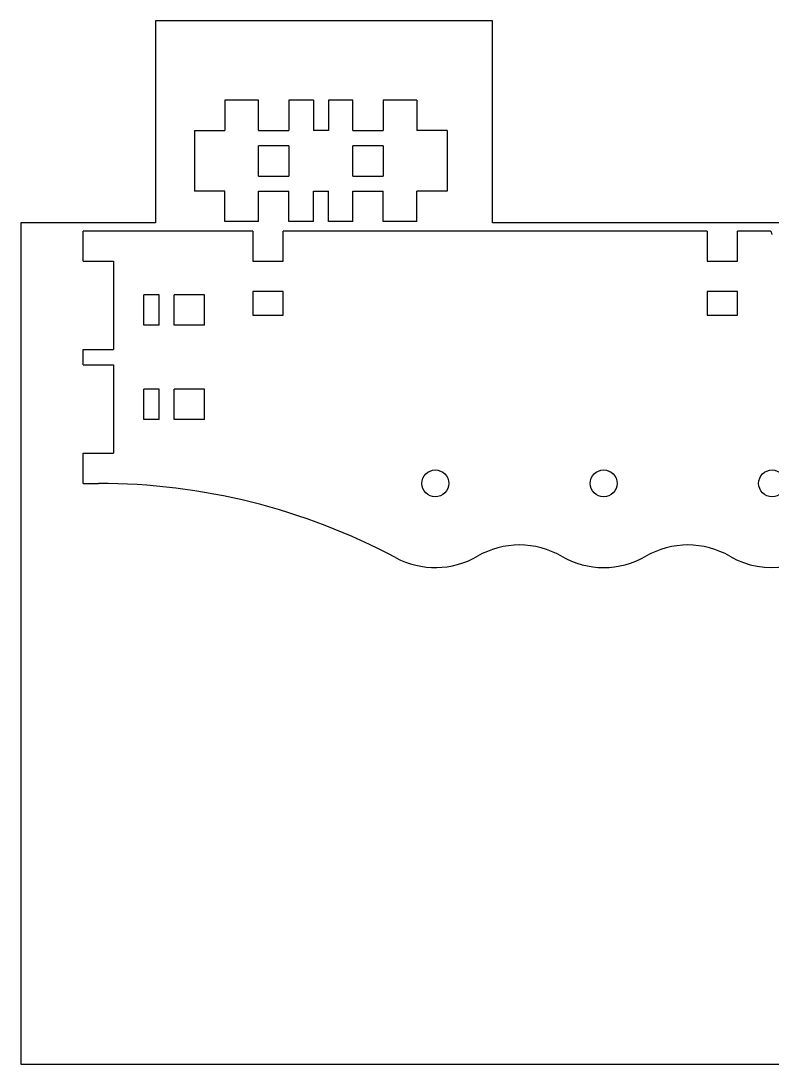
# Model space of a CAD drawing. Header units: millimetres. Extents: x -315 to 265, y -11 to 299.
# Drawn here: x -315.4 to -92.4, y -10.5 to 299.5 of the extents above; entities that cross this region are included whole.
import ezdxf

# ---------------------------------------------------------------- set-up
doc = ezdxf.new("R2010")
doc.units = ezdxf.units.MM

msp = doc.modelspace()

# ---------------------------------------------------------------- linework, layer by layer
at = {"color": 7, "linetype": 'Continuous'}
for p, q in [((-175.4, 299.45), (-275.4, 299.45)), ((-275.4, 299.45), (-275.4, 239.45)), ((-175.4, 239.45), (-175.4, 299.45)), ((-275.4, 239.45), (-315.4, 239.45)), ((-315.4, 239.45), (-315.4, -10.55)), ((84.6, 239.45), (-175.4, 239.45)), ((-315.4, -10.55), (264.6, -10.55))]:
    msp.add_line(p, q, dxfattribs=at)
at = {"color": 7, "linetype": 'Continuous', "lineweight": 25}
for p, q in [((-254.81, 275.84), (-254.81, 266.84)), ((-244.81, 275.84), (-254.81, 275.84)), ((-244.81, 266.84), (-244.81, 275.84)), ((-235.81, 275.84), (-235.81, 266.84)), ((-228.56, 275.84), (-235.81, 275.84)), ((-228.56, 275.84), (-228.56, 266.84)), ((-224.06, 275.84), (-224.06, 266.84)), ((-216.81, 275.84), (-224.06, 275.84)), ((-216.81, 266.84), (-216.81, 275.84)), ((-207.81, 275.84), (-207.81, 266.84)), ((-197.81, 275.84), (-207.81, 275.84)), ((-197.81, 275.84), (-197.81, 266.84)), ((-263.81, 266.84), (-254.81, 266.84)), ((-263.81, 266.84), (-263.81, 248.84)), ((-244.81, 266.84), (-235.81, 266.84)), ((-224.06, 266.84), (-228.56, 266.84)), ((-216.81, 266.84), (-207.81, 266.84)), ((-188.81, 266.84), (-197.81, 266.84)), ((-188.81, 266.84), (-188.81, 248.84)), ((-244.81, 253.34), (-244.81, 262.34)), ((-235.81, 262.34), (-244.81, 262.34)), ((-235.81, 262.34), (-235.81, 253.34)), ((-207.81, 262.34), (-216.81, 262.34)), ((-216.81, 253.34), (-216.81, 262.34)), ((-207.81, 262.34), (-207.81, 253.34)), ((-244.81, 253.34), (-235.81, 253.34)), ((-216.81, 253.34), (-207.81, 253.34)), ((-254.81, 248.84), (-263.81, 248.84)), ((-254.81, 239.84), (-254.81, 248.84)), ((-244.81, 248.84), (-235.81, 248.84)), ((-244.81, 239.84), (-244.81, 248.84)), ((-235.81, 239.84), (-235.81, 248.84)), ((-228.56, 239.84), (-228.56, 248.84)), ((-228.56, 248.84), (-224.06, 248.84)), ((-224.06, 239.84), (-224.06, 248.84)), ((-216.81, 248.84), (-207.81, 248.84)), ((-216.81, 239.84), (-216.81, 248.84)), ((-207.81, 239.84), (-207.81, 248.84)), ((-188.81, 248.84), (-197.81, 248.84)), ((-197.81, 239.84), (-197.81, 248.84)), ((-244.81, 239.84), (-254.81, 239.84)), ((-228.56, 239.84), (-235.81, 239.84)), ((-216.81, 239.84), (-224.06, 239.84)), ((-197.81, 239.84), (-207.81, 239.84)), ((-296.88, 228.01), (-296.88, 237.01)), ((-246.52, 237.01), (-296.88, 237.01)), ((-246.52, 237.01), (-246.52, 228.01)), ((-237.52, 228.01), (-237.52, 237.01)), ((-111.67, 237.01), (-237.52, 237.01)), ((-111.67, 237.01), (-111.67, 228.01)), ((-102.67, 228.01), (-102.67, 237.01)), ((-93.37, 237.01), (-102.67, 237.01)), ((-296.88, 228.01), (-287.88, 228.01)), ((-287.88, 228.01), (-287.88, 201.76)), ((-246.52, 228.01), (-237.52, 228.01)), ((-111.67, 228.01), (-102.67, 228.01)), ((-274.38, 218.01), (-278.88, 218.01)), ((-278.88, 209.01), (-278.88, 218.01)), ((-274.38, 209.01), (-274.38, 218.01)), ((-260.88, 218.01), (-269.88, 218.01)), ((-269.88, 209.01), (-269.88, 218.01)), ((-260.88, 209.01), (-260.88, 218.01)), ((-237.52, 219.01), (-246.52, 219.01)), ((-246.52, 219.01), (-246.52, 212.01)), ((-237.52, 212.01), (-237.52, 219.01)), ((-102.67, 219.01), (-111.67, 219.01)), ((-111.67, 219.01), (-111.67, 212.01)), ((-102.67, 212.01), (-102.67, 219.01)), ((-246.52, 212.01), (-237.52, 212.01)), ((-111.67, 212.01), (-102.67, 212.01)), ((-274.38, 209.01), (-278.88, 209.01)), ((-260.88, 209.01), (-269.88, 209.01)), ((-296.88, 197.26), (-296.88, 201.76)), ((-296.88, 201.76), (-287.88, 201.76)), ((-296.88, 197.26), (-287.88, 197.26)), ((-287.88, 197.26), (-287.88, 171.01)), ((-274.38, 190.01), (-278.88, 190.01)), ((-278.88, 181.01), (-278.88, 190.01)), ((-274.38, 181.01), (-274.38, 190.01)), ((-260.88, 190.01), (-269.88, 190.01)), ((-269.88, 181.01), (-269.88, 190.01)), ((-260.88, 181.01), (-260.88, 190.01)), ((-274.38, 181.01), (-278.88, 181.01)), ((-260.88, 181.01), (-269.88, 181.01)), ((-296.88, 162.01), (-296.88, 171.01)), ((-296.88, 171.01), (-287.88, 171.01)), ((-296.88, 162.01), (-292.38, 162.01))]:
    msp.add_line(p, q, dxfattribs=at)
for centre in [(-192.38, 162.01), (-142.38, 162.01), (-92.38, 162.01)]:
    msp.add_circle(centre, 4, dxfattribs=at)
for centre, radius, start, end in [((-93.37, 236.01), 1, 0.5673, 90), ((-92.38, 162.01), 25, 240, 36.8699), ((-292.38, -25.49), 187.5, 61.9275, 90), ((-167.38, 118.71), 25, 60, 120), ((-117.38, 118.71), 25, 60, 120), ((-192.38, 162.01), 25, 241.9275, 300), ((-142.38, 162.01), 25, 240, 300)]:
    msp.add_arc(centre, radius, start, end, dxfattribs=at)

doc.saveas('drawing.dxf')
